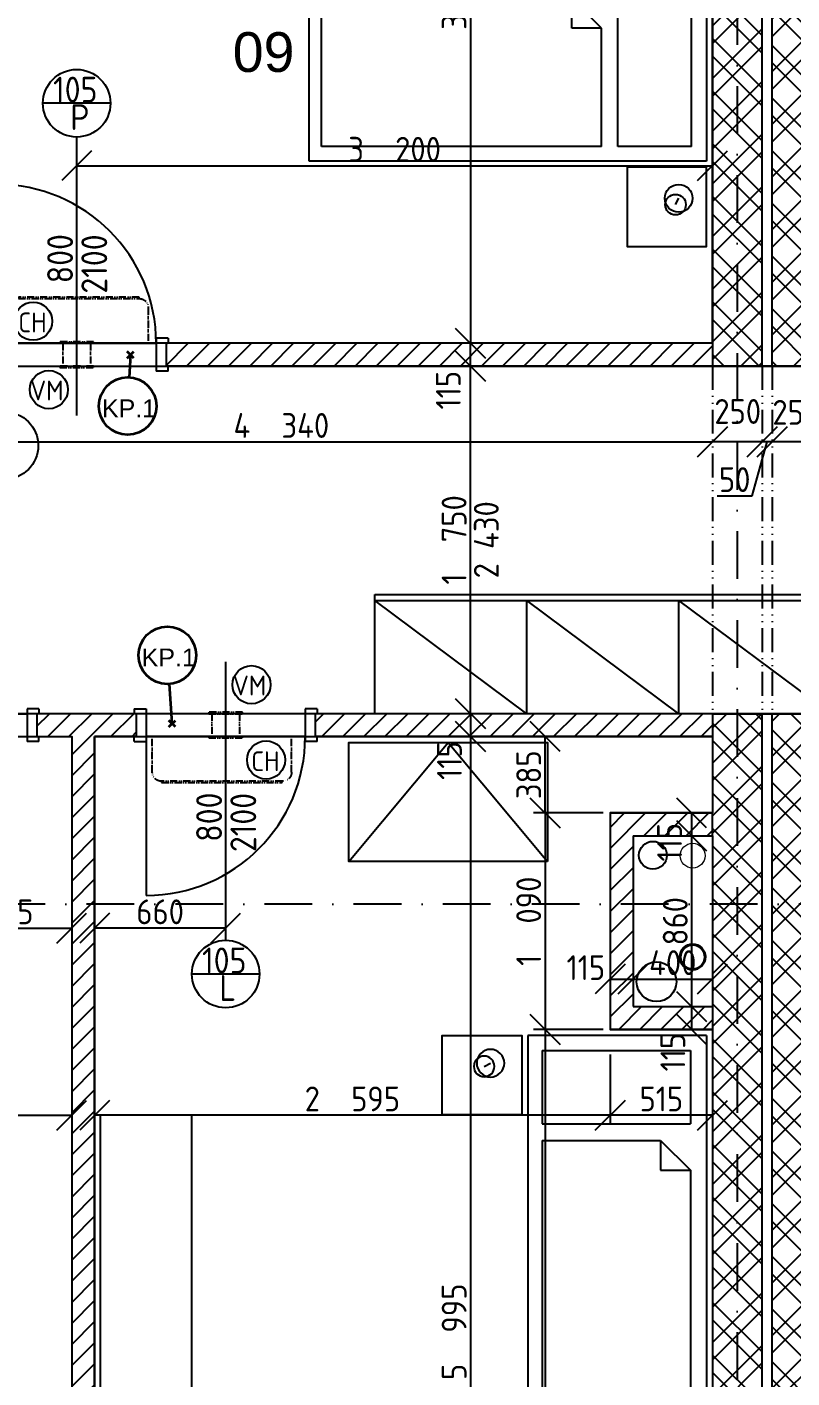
# Model space of a CAD drawing. Extents: x 4511820 to 5180432, y -1526536 to -944957.
# Drawn here: x 5003701 to 5007551, y -1077963 to -1071161 of the extents above; entities that cross this region are included whole.
import ezdxf

# ---------------------------------------------------------------- set-up
doc = ezdxf.new("R2010")
doc.units = 0
doc.header["$MEASUREMENT"] = 0
doc.linetypes.add('ACAD_ISO12W100', pattern=[22, 12, -3, 0.5, -3, 0.5, -3])
doc.linetypes.add('BODKOCIARKOVANA_3', pattern=[5.6, 3, -1.3, 0, -1.3])
doc.layers.get('0').update_dxf_attribs({"linetype": 'CONTINUOUS'})
doc.layers.get('Defpoints').update_dxf_attribs({"color": 61, "linetype": 'CONTINUOUS'})
for name, color, linetype in [('DVERE', 45, 'CONTINUOUS'), ('KÓTY', 4, 'CONTINUOUS'), ('MÚRY', 1, 'CONTINUOUS'), ('OKNÁ', 143, 'CONTINUOUS'), ('osi', 253, 'CONTINUOUS'), ('Plochy', 41, 'CONTINUOUS'), ('POPIS', 7, 'CONTINUOUS'), ('TENKÁ', 7, 'CONTINUOUS'), ('ZARIADENIE', 47, 'CONTINUOUS'), ('ZZ-chladenie', 133, 'CONTINUOUS'), ('zz-vetr', 52, 'CONTINUOUS'), ('ŠRAFY', 82, 'CONTINUOUS')]:
    doc.layers.add(name, color=color, linetype=linetype)
for name, color, linetype, lineweight in [('preklady', 74, 'CONTINUOUS', 35), ('zz-kanal-daždová', 136, 'CONTINUOUS', 40), ('zz-kanal-splaskova', 37, 'CONTINUOUS', 18)]:
    doc.layers.add(name, color=color, linetype=linetype, lineweight=lineweight)
doc.styles.add('ARIAL', font='arial.ttf')
doc.styles.add('STYLE1', font='isocp.shx')
doc.dimstyles.new('STANDARD-50', dxfattribs={"dimtxt": 125, "dimasz": 150, "dimexe": 10, "dimexo": 200, "dimgap": 20, "dimtad": 1, "dimdsep": 46, "dimlunit": 6, "dimtxsty": 'STYLE1', "dimblk1": 'OBLIQUE', "dimblk2": 'OBLIQUE', "dimsah": 1, "dimcen": 2.5, "dimse1": 1, "dimse2": 1, "dimadec": 0, "dimazin": 0, "dimtfac": 1, "dimtmove": 1, "dimatfit": 3, "dimldrblk": 'OBLIQUE', "dimfxl": 1, "dimtolj": 1, "dimtzin": 0, "dimarcsym": 0})
pattern_1 = [(45, (462343.18, 70767), (-132.5825215, 132.5825215), []), (45, (462431.57, 70767), (-132.5825215, 132.5825215), [])]
pattern_2 = [(135, (515810.9, 44482.1), (-132.5825215, -132.5825215), []), (135, (515810.9, 44570.48), (-132.5825215, -132.5825215), [])]
pattern_3 = [(45, (515270.5, 400718.02), (-53.0330086, 53.0330086), [])]

# ---------------------------------------------------------------- blocks, each defined once
blk = doc.blocks.new('DVOJPOSTEL')
at = {"layer": 'ZARIADENIE', "ltscale": 0.25}
for p, q in [((4444359, -1314665.2), (4444359, -1312665.2)), ((4444359, -1312665.2), (4446159, -1312665.2)), ((4445259, -1312665.2), (4445259, -1314665.2)), ((4446159, -1312665.2), (4446159, -1314665.2)), ((4444139.6, -1312821.2), (4444171.8, -1312805.1)), ((4446378.4, -1312821.2), (4446346.2, -1312805.1)), ((4446159, -1314665.2), (4444359, -1314665.2))]:
    blk.add_line(p, q, dxfattribs=at)
at = {"layer": 'ZARIADENIE', "color": 76, "ltscale": 0.25}
for p, q in [((4444432.3, -1312741.6), (4445177.9, -1312741.6)), ((4444432.3, -1312741.6), (4444432.3, -1313110.9)), ((4445177.9, -1312741.6), (4445177.9, -1313110.9)), ((4446085.7, -1312741.6), (4445340.1, -1312741.6)), ((4445340.1, -1312741.6), (4445340.1, -1313110.9)), ((4446085.7, -1312741.6), (4446085.7, -1313110.9)), ((4444432.3, -1313110.9), (4445177.9, -1313110.9)), ((4446085.7, -1313110.9), (4445340.1, -1313110.9)), ((4444432.3, -1313193.6), (4444432.3, -1314603.6)), ((4444432.3, -1313193.6), (4445027.9, -1313193.6)), ((4445027.9, -1313193.6), (4445177.9, -1313343.6)), ((4445027.9, -1313193.6), (4445027.9, -1313343.6)), ((4445490.1, -1313193.6), (4445340.1, -1313343.6)), ((4446085.7, -1313193.6), (4445490.1, -1313193.6)), ((4445490.1, -1313193.6), (4445490.1, -1313343.6)), ((4446085.7, -1313193.6), (4446085.7, -1314603.6)), ((4445027.9, -1313343.6), (4445177.9, -1313343.6)), ((4445177.9, -1313343.6), (4445177.9, -1314603.6)), ((4445340.1, -1313343.6), (4445340.1, -1314603.6)), ((4445490.1, -1313343.6), (4445340.1, -1313343.6)), ((4444432.3, -1314603.6), (4445177.9, -1314603.6)), ((4446085.7, -1314603.6), (4445340.1, -1314603.6))]:
    blk.add_line(p, q, dxfattribs=at)
at = {"layer": 'ZARIADENIE'}
for points in [[(4444329, -1313065.2), (4443929, -1313065.2), (4443929, -1312665.2), (4444329, -1312665.2)], [(4446189, -1313065.2), (4446589, -1313065.2), (4446589, -1312665.2), (4446189, -1312665.2)]]:
    blk.add_lwpolyline(points, close=True, dxfattribs=at)
at = {"layer": 'ZARIADENIE', "ltscale": 0.25}
for centre, radius in [((4444171.8, -1312805.1), 69.7), ((4446346.2, -1312805.1), 69.7), ((4444139.6, -1312821.2), 51.9), ((4446378.4, -1312821.2), 51.9)]:
    blk.add_circle(centre, radius, dxfattribs=at)
blk = doc.blocks.new('JEDNOPOSTEL')
at = {"layer": 'ZARIADENIE', "ltscale": 0.25}
for p, q in [((4449069, -1322230.2), (4447069, -1322230.2)), ((4447069, -1323130.2), (4447069, -1322230.2)), ((4449069, -1322230.2), (4449069, -1323130.2)), ((4449069, -1323130.2), (4447069, -1323130.2)), ((4448913, -1323349.6), (4448929.1, -1323317.4))]:
    blk.add_line(p, q, dxfattribs=at)
at = {"layer": 'ZARIADENIE', "color": 76, "ltscale": 0.25}
for p, q in [((4448390.6, -1322311.3), (4447130.6, -1322311.3)), ((4447130.6, -1323056.9), (4447130.6, -1322311.3)), ((4448540.6, -1322461.3), (4448390.6, -1322311.3)), ((4448390.6, -1322461.3), (4448390.6, -1322311.3)), ((4448992.6, -1322311.3), (4448623.3, -1322311.3)), ((4448623.3, -1323056.9), (4448623.3, -1322311.3)), ((4448992.6, -1323056.9), (4448992.6, -1322311.3)), ((4448540.6, -1322461.3), (4448390.6, -1322461.3)), ((4448540.6, -1323056.9), (4448540.6, -1322461.3)), ((4448540.6, -1323056.9), (4447130.6, -1323056.9)), ((4448992.6, -1323056.9), (4448623.3, -1323056.9))]:
    blk.add_line(p, q, dxfattribs=at)
at = {"layer": 'ZARIADENIE'}
blk.add_lwpolyline([(4448669, -1323160.2), (4448669, -1323560.2), (4449069, -1323560.2), (4449069, -1323160.2)], close=True, dxfattribs=at)
at = {"layer": 'ZARIADENIE', "ltscale": 0.25}
for centre, radius in [((4448929.1, -1323317.4), 69.7), ((4448913, -1323349.6), 51.9)]:
    blk.add_circle(centre, radius, dxfattribs=at)
blk = doc.blocks.new('SKRINA')
at = {"layer": 'ZARIADENIE'}
for p, q in [((4449069, -1324645.2), (4448469, -1324145.2)), ((4448469, -1325145.2), (4449069, -1324645.2))]:
    blk.add_line(p, q, dxfattribs=at)
blk.add_lwpolyline([(4448469, -1324145.2), (4448469, -1325145.2), (4449069, -1325145.2), (4449069, -1324145.2)], close=True, dxfattribs=at)
blk = doc.blocks.new('_OBLIQUE')
at = {"color": 0, "linetype": 'ByBlock'}
blk.add_line((-0.5, -0.5), (0.5, 0.5), dxfattribs=at)
blk = doc.blocks.new('*D20695')
at = {"layer": 'Defpoints', "color": 0}
for p in [(5003951, -1071714.5), (5007151, -1071714.5), (5007151, -1071859)]:
    blk.add_point(p, dxfattribs=at)
at = {"layer": 'KÓTY', "color": 0, "lineweight": -2}
blk.add_line((5003951, -1071859), (5007151, -1071859), dxfattribs=at)
at = {"layer": 'KÓTY', "color": 0, "linetype": 'ByBlock', "lineweight": -2, "xscale": 150, "yscale": 150, "zscale": 150, "rotation": 180}
blk.add_blockref('_OBLIQUE', (5003951, -1071859), dxfattribs=at)
at = {"layer": 'KÓTY', "color": 0, "linetype": 'ByBlock', "lineweight": -2, "xscale": 150, "yscale": 150, "zscale": 150}
blk.add_blockref('_OBLIQUE', (5007151, -1071859), dxfattribs=at)
at = {"layer": 'KÓTY', "color": 0, "insert": (5005551, -1071776.5), "char_height": 125, "attachment_point": 5, "style": 'STYLE1'}
blk.add_mtext('\\A1;3ﾠ200', dxfattribs=at)
blk = doc.blocks.new('*D20702')
at = {"layer": 'Defpoints', "color": 0}
for p in [(5006869, -1075233.2), (5006869, -1076093.2), (5007046, -1076093.2)]:
    blk.add_point(p, dxfattribs=at)
at = {"layer": 'KÓTY', "color": 0, "lineweight": -2}
blk.add_line((5007046, -1075233.2), (5007046, -1076093.2), dxfattribs=at)
at = {"layer": 'KÓTY', "color": 0, "linetype": 'ByBlock', "lineweight": -2, "xscale": 150, "yscale": 150, "zscale": 150}
for p, rotation in [((5007046, -1075233.2), 90), ((5007046, -1076093.2), 270)]:
    blk.add_blockref('_OBLIQUE', p, dxfattribs=dict(at, rotation=rotation))
at = {"layer": 'KÓTY', "color": 0, "insert": (5006963.5, -1075663.2), "char_height": 125, "attachment_point": 5, "rotation": 90, "style": 'STYLE1'}
blk.add_mtext('\\A1;860', dxfattribs=at)
blk = doc.blocks.new('*D20703')
at = {"layer": 'Defpoints', "color": 0}
for p in [(5006869, -1075118.2), (5006869, -1075233.2), (5007046, -1075233.2)]:
    blk.add_point(p, dxfattribs=at)
at = {"layer": 'KÓTY', "color": 0, "lineweight": -2}
blk.add_line((5007046, -1075118.2), (5007046, -1075233.2), dxfattribs=at)
at = {"layer": 'KÓTY', "color": 0, "linetype": 'ByBlock', "lineweight": -2, "xscale": 150, "yscale": 150, "zscale": 150}
for p, rotation in [((5007046, -1075118.2), 90), ((5007046, -1075233.2), 270)]:
    blk.add_blockref('_OBLIQUE', p, dxfattribs=dict(at, rotation=rotation))
at = {"layer": 'KÓTY', "color": 0, "insert": (5006935, -1075265.5), "char_height": 125, "attachment_point": 5, "rotation": 90, "style": 'STYLE1'}
blk.add_mtext('\\A1;115', dxfattribs=at)
blk = doc.blocks.new('*D20704')
at = {"layer": 'Defpoints', "color": 0}
for p in [(5007046, -1076093.2), (5007046, -1076208.2), (5007046, -1076208.2)]:
    blk.add_point(p, dxfattribs=at)
at = {"layer": 'KÓTY', "color": 0, "lineweight": -2}
blk.add_line((5007046, -1076093.2), (5007046, -1076208.2), dxfattribs=at)
at = {"layer": 'KÓTY', "color": 0, "linetype": 'ByBlock', "lineweight": -2, "xscale": 150, "yscale": 150, "zscale": 150}
for p, rotation in [((5007046, -1076093.2), 90), ((5007046, -1076208.2), 270)]:
    blk.add_blockref('_OBLIQUE', p, dxfattribs=dict(at, rotation=rotation))
at = {"layer": 'KÓTY', "color": 0, "insert": (5006951.5, -1076322.5), "char_height": 125, "attachment_point": 5, "rotation": 90, "style": 'STYLE1'}
blk.add_mtext('\\A1;115', dxfattribs=at)
blk = doc.blocks.new('*D20705')
at = {"layer": 'Defpoints', "color": 0}
for p in [(5007151, -1075954.5), (5006751, -1076093.2), (5007151, -1076093.2)]:
    blk.add_point(p, dxfattribs=at)
at = {"layer": 'KÓTY', "color": 0, "lineweight": -2}
blk.add_line((5006751, -1075954.5), (5007151, -1075954.5), dxfattribs=at)
at = {"layer": 'KÓTY', "color": 0, "linetype": 'ByBlock', "lineweight": -2, "xscale": 150, "yscale": 150, "zscale": 150, "rotation": 180}
blk.add_blockref('_OBLIQUE', (5006751, -1075954.5), dxfattribs=at)
at = {"layer": 'KÓTY', "color": 0, "linetype": 'ByBlock', "lineweight": -2, "xscale": 150, "yscale": 150, "zscale": 150}
blk.add_blockref('_OBLIQUE', (5007151, -1075954.5), dxfattribs=at)
at = {"layer": 'KÓTY', "color": 0, "insert": (5006951, -1075872), "char_height": 125, "attachment_point": 5, "style": 'STYLE1'}
blk.add_mtext('\\A1;400', dxfattribs=at)
blk = doc.blocks.new('*D20706')
at = {"layer": 'Defpoints', "color": 0}
for p in [(5006751, -1075954.5), (5006636, -1076093.2), (5006751, -1076093.2)]:
    blk.add_point(p, dxfattribs=at)
at = {"layer": 'KÓTY', "color": 0, "lineweight": -2}
blk.add_line((5006636, -1075954.5), (5006751, -1075954.5), dxfattribs=at)
at = {"layer": 'KÓTY', "color": 0, "linetype": 'ByBlock', "lineweight": -2, "xscale": 150, "yscale": 150, "zscale": 150, "rotation": 180}
blk.add_blockref('_OBLIQUE', (5006636, -1075954.5), dxfattribs=at)
at = {"layer": 'KÓTY', "color": 0, "linetype": 'ByBlock', "lineweight": -2, "xscale": 150, "yscale": 150, "zscale": 150}
blk.add_blockref('_OBLIQUE', (5006751, -1075954.5), dxfattribs=at)
at = {"layer": 'KÓTY', "color": 0, "insert": (5006513.5, -1075897), "char_height": 125, "attachment_point": 5, "style": 'STYLE1'}
blk.add_mtext('\\A1;115', dxfattribs=at)
blk = doc.blocks.new('*D20707')
at = {"layer": 'Defpoints', "color": 0}
for p in [(5004041, -1075426), (5004701, -1075426), (5004041, -1075698.5)]:
    blk.add_point(p, dxfattribs=at)
at = {"layer": 'KÓTY', "color": 0, "lineweight": -2}
blk.add_line((5004701, -1075698.5), (5004041, -1075698.5), dxfattribs=at)
at = {"layer": 'KÓTY', "color": 0, "linetype": 'ByBlock', "lineweight": -2, "xscale": 150, "yscale": 150, "zscale": 150, "rotation": 180}
blk.add_blockref('_OBLIQUE', (5004041, -1075698.5), dxfattribs=at)
at = {"layer": 'KÓTY', "color": 0, "linetype": 'ByBlock', "lineweight": -2, "xscale": 150, "yscale": 150, "zscale": 150}
blk.add_blockref('_OBLIQUE', (5004701, -1075698.5), dxfattribs=at)
at = {"layer": 'KÓTY', "color": 0, "insert": (5004371, -1075616), "char_height": 125, "attachment_point": 5, "style": 'STYLE1'}
blk.add_mtext('\\A1;660', dxfattribs=at)
blk = doc.blocks.new('*D20708')
at = {"layer": 'Defpoints', "color": 0}
for p in [(5003301, -1074733.2), (5003926, -1074733.2), (5003926, -1075698.5)]:
    blk.add_point(p, dxfattribs=at)
at = {"layer": 'KÓTY', "color": 0, "lineweight": -2}
blk.add_line((5003301, -1075698.5), (5003926, -1075698.5), dxfattribs=at)
at = {"layer": 'KÓTY', "color": 0, "linetype": 'ByBlock', "lineweight": -2, "xscale": 150, "yscale": 150, "zscale": 150, "rotation": 180}
blk.add_blockref('_OBLIQUE', (5003301, -1075698.5), dxfattribs=at)
at = {"layer": 'KÓTY', "color": 0, "linetype": 'ByBlock', "lineweight": -2, "xscale": 150, "yscale": 150, "zscale": 150}
blk.add_blockref('_OBLIQUE', (5003926, -1075698.5), dxfattribs=at)
at = {"layer": 'KÓTY', "color": 0, "insert": (5003613.5, -1075616), "char_height": 125, "attachment_point": 5, "style": 'STYLE1'}
blk.add_mtext('\\A1;625', dxfattribs=at)
blk = doc.blocks.new('*D20709')
at = {"layer": 'Defpoints', "color": 0}
for p in [(5006636, -1075118.2), (5006308.5, -1076208.2), (5006636, -1076208.2)]:
    blk.add_point(p, dxfattribs=at)
at = {"layer": 'KÓTY', "color": 0, "lineweight": -2}
blk.add_line((5006308.5, -1075118.2), (5006308.5, -1076208.2), dxfattribs=at)
at = {"layer": 'KÓTY', "color": 0, "linetype": 'ByBlock', "lineweight": -2, "xscale": 150, "yscale": 150, "zscale": 150}
for p, rotation in [((5006308.5, -1075118.2), 90), ((5006308.5, -1076208.2), 270)]:
    blk.add_blockref('_OBLIQUE', p, dxfattribs=dict(at, rotation=rotation))
at = {"layer": 'KÓTY', "color": 0, "insert": (5006226, -1075663.2), "char_height": 125, "attachment_point": 5, "rotation": 90, "style": 'STYLE1'}
blk.add_mtext('\\A1;1ﾠ090', dxfattribs=at)
blk = doc.blocks.new('*D20710')
at = {"layer": 'Defpoints', "color": 0}
for p in [(5006308.5, -1074733.2), (5006636, -1074733.2), (5006636, -1075118.2)]:
    blk.add_point(p, dxfattribs=at)
at = {"layer": 'KÓTY', "color": 0, "lineweight": -2}
blk.add_line((5006308.5, -1075118.2), (5006308.5, -1074733.2), dxfattribs=at)
at = {"layer": 'KÓTY', "color": 0, "linetype": 'ByBlock', "lineweight": -2, "xscale": 150, "yscale": 150, "zscale": 150}
for p, rotation in [((5006308.5, -1074733.2), 90), ((5006308.5, -1075118.2), 270)]:
    blk.add_blockref('_OBLIQUE', p, dxfattribs=dict(at, rotation=rotation))
at = {"layer": 'KÓTY', "color": 0, "insert": (5006226, -1074925.7), "char_height": 125, "attachment_point": 5, "rotation": 90, "style": 'STYLE1'}
blk.add_mtext('\\A1;385', dxfattribs=at)
blk = doc.blocks.new('*D20711')
at = {"layer": 'Defpoints', "color": 0}
for p in [(5006636, -1076208.2), (5006308.5, -1080728.2), (5006636, -1080728.2)]:
    blk.add_point(p, dxfattribs=at)
at = {"layer": 'KÓTY', "color": 0, "lineweight": -2}
blk.add_line((5006308.5, -1076208.2), (5006308.5, -1080728.2), dxfattribs=at)
at = {"layer": 'KÓTY', "color": 0, "linetype": 'ByBlock', "lineweight": -2, "xscale": 150, "yscale": 150, "zscale": 150}
for p, rotation in [((5006308.5, -1076208.2), 90), ((5006308.5, -1080728.2), 270)]:
    blk.add_blockref('_OBLIQUE', p, dxfattribs=dict(at, rotation=rotation))
at = {"layer": 'KÓTY', "color": 0, "insert": (5006226, -1078468.2), "char_height": 125, "attachment_point": 5, "rotation": 90, "style": 'STYLE1'}
blk.add_mtext('\\A1;4ﾠ520', dxfattribs=at)
blk = doc.blocks.new('*D20712')
at = {"layer": 'Defpoints', "color": 0}
for p in [(5002811, -1072868.2), (5007151, -1072868.2), (5007151, -1073249.5)]:
    blk.add_point(p, dxfattribs=at)
at = {"layer": 'KÓTY', "color": 0, "lineweight": -2}
blk.add_line((5002811, -1073249.5), (5007151, -1073249.5), dxfattribs=at)
at = {"layer": 'KÓTY', "color": 0, "linetype": 'ByBlock', "lineweight": -2, "xscale": 150, "yscale": 150, "zscale": 150, "rotation": 180}
blk.add_blockref('_OBLIQUE', (5002811, -1073249.5), dxfattribs=at)
at = {"layer": 'KÓTY', "color": 0, "linetype": 'ByBlock', "lineweight": -2, "xscale": 150, "yscale": 150, "zscale": 150}
blk.add_blockref('_OBLIQUE', (5007151, -1073249.5), dxfattribs=at)
at = {"layer": 'KÓTY', "color": 0, "insert": (5004981, -1073167), "char_height": 125, "attachment_point": 5, "style": 'STYLE1'}
blk.add_mtext('\\A1;4ﾠ340', dxfattribs=at)
blk = doc.blocks.new('*D20713')
at = {"layer": 'Defpoints', "color": 0}
for p in [(5007451, -1073249.5), (5007451, -1073249.5), (5007701, -1073249.5)]:
    blk.add_point(p, dxfattribs=at)
at = {"layer": 'KÓTY', "color": 0, "lineweight": -2}
blk.add_line((5007701, -1073249.5), (5007451, -1073249.5), dxfattribs=at)
at = {"layer": 'KÓTY', "color": 0, "linetype": 'ByBlock', "lineweight": -2, "xscale": 150, "yscale": 150, "zscale": 150, "rotation": 180}
blk.add_blockref('_OBLIQUE', (5007451, -1073249.5), dxfattribs=at)
at = {"layer": 'KÓTY', "color": 0, "linetype": 'ByBlock', "lineweight": -2, "xscale": 150, "yscale": 150, "zscale": 150}
blk.add_blockref('_OBLIQUE', (5007701, -1073249.5), dxfattribs=at)
at = {"layer": 'KÓTY', "color": 0, "insert": (5007570, -1073101), "char_height": 125, "attachment_point": 5, "style": 'STYLE1'}
blk.add_mtext('\\A1;250', dxfattribs=at)
blk = doc.blocks.new('*D20714')
at = {"layer": 'Defpoints', "color": 0}
for p in [(5007401, -1073249.5), (5007401, -1073249.5), (5007451, -1073249.5)]:
    blk.add_point(p, dxfattribs=at)
at = {"layer": 'KÓTY', "color": 0, "lineweight": -2}
for p, q in [((5007351.5, -1073522), (5007426, -1073249.5)), ((5007451, -1073249.5), (5007401, -1073249.5)), ((5007173.9, -1073522), (5007351.5, -1073522))]:
    blk.add_line(p, q, dxfattribs=at)
at = {"layer": 'KÓTY', "color": 0, "linetype": 'ByBlock', "lineweight": -2, "xscale": 150, "yscale": 150, "zscale": 150, "rotation": 180}
blk.add_blockref('_OBLIQUE', (5007401, -1073249.5), dxfattribs=at)
at = {"layer": 'KÓTY', "color": 0, "linetype": 'ByBlock', "lineweight": -2, "xscale": 150, "yscale": 150, "zscale": 150}
blk.add_blockref('_OBLIQUE', (5007451, -1073249.5), dxfattribs=at)
at = {"layer": 'KÓTY', "color": 0, "insert": (5007262.7, -1073439.5), "char_height": 125, "attachment_point": 5, "style": 'STYLE1'}
blk.add_mtext('\\A1;50', dxfattribs=at)
blk = doc.blocks.new('*D20715')
at = {"layer": 'Defpoints', "color": 0}
for p in [(5007151, -1073249.5), (5007151, -1073249.5), (5007401, -1073249.5)]:
    blk.add_point(p, dxfattribs=at)
at = {"layer": 'KÓTY', "color": 0, "lineweight": -2}
blk.add_line((5007401, -1073249.5), (5007151, -1073249.5), dxfattribs=at)
at = {"layer": 'KÓTY', "color": 0, "linetype": 'ByBlock', "lineweight": -2, "xscale": 150, "yscale": 150, "zscale": 150, "rotation": 180}
blk.add_blockref('_OBLIQUE', (5007151, -1073249.5), dxfattribs=at)
at = {"layer": 'KÓTY', "color": 0, "linetype": 'ByBlock', "lineweight": -2, "xscale": 150, "yscale": 150, "zscale": 150}
blk.add_blockref('_OBLIQUE', (5007401, -1073249.5), dxfattribs=at)
at = {"layer": 'KÓTY', "color": 0, "insert": (5007278, -1073096.5), "char_height": 125, "attachment_point": 5, "style": 'STYLE1'}
blk.add_mtext('\\A1;250', dxfattribs=at)
blk = doc.blocks.new('*D20726')
at = {"layer": 'Defpoints', "color": 0}
for p in [(5007151, -1074733.2), (5005933, -1080728.2), (5007151, -1080728.2)]:
    blk.add_point(p, dxfattribs=at)
at = {"layer": 'KÓTY', "color": 0, "lineweight": -2}
blk.add_line((5005933, -1074733.2), (5005933, -1080728.2), dxfattribs=at)
at = {"layer": 'KÓTY', "color": 0, "linetype": 'ByBlock', "lineweight": -2, "xscale": 150, "yscale": 150, "zscale": 150}
for p, rotation in [((5005933, -1074733.2), 90), ((5005933, -1080728.2), 270)]:
    blk.add_blockref('_OBLIQUE', p, dxfattribs=dict(at, rotation=rotation))
at = {"layer": 'KÓTY', "color": 0, "insert": (5005850.5, -1077730.7), "char_height": 125, "attachment_point": 5, "rotation": 90, "style": 'STYLE1'}
blk.add_mtext('\\A1;5ﾠ995', dxfattribs=at)
blk = doc.blocks.new('*D20727')
at = {"layer": 'Defpoints', "color": 0}
for p in [(5005933, -1072868.2), (5007151, -1072868.2), (5007151, -1074618.2)]:
    blk.add_point(p, dxfattribs=at)
at = {"layer": 'KÓTY', "color": 0, "lineweight": -2}
blk.add_line((5005933, -1074618.2), (5005933, -1072868.2), dxfattribs=at)
at = {"layer": 'KÓTY', "color": 0, "linetype": 'ByBlock', "lineweight": -2, "xscale": 150, "yscale": 150, "zscale": 150}
for p, rotation in [((5005933, -1072868.2), 90), ((5005933, -1074618.2), 270)]:
    blk.add_blockref('_OBLIQUE', p, dxfattribs=dict(at, rotation=rotation))
at = {"layer": 'KÓTY', "color": 0, "insert": (5005850.5, -1073743.2), "char_height": 125, "attachment_point": 5, "rotation": 90, "style": 'STYLE1'}
blk.add_mtext('\\A1;1ﾠ750', dxfattribs=at)
blk = doc.blocks.new('*D20728')
at = {"layer": 'Defpoints', "color": 0}
for p in [(5005933, -1072753.2), (5007151, -1072753.2), (5007151, -1072868.2)]:
    blk.add_point(p, dxfattribs=at)
at = {"layer": 'KÓTY', "color": 0, "lineweight": -2}
blk.add_line((5005933, -1072868.2), (5005933, -1072753.2), dxfattribs=at)
at = {"layer": 'KÓTY', "color": 0, "linetype": 'ByBlock', "lineweight": -2, "xscale": 150, "yscale": 150, "zscale": 150}
for p, rotation in [((5005933, -1072753.2), 90), ((5005933, -1072868.2), 270)]:
    blk.add_blockref('_OBLIQUE', p, dxfattribs=dict(at, rotation=rotation))
at = {"layer": 'KÓTY', "color": 0, "insert": (5005821.5, -1072989.5), "char_height": 125, "attachment_point": 5, "rotation": 90, "style": 'STYLE1'}
blk.add_mtext('\\A1;115', dxfattribs=at)
blk = doc.blocks.new('*D20729')
at = {"layer": 'Defpoints', "color": 0}
for p in [(5007151, -1074618.2), (5005933, -1074733.2), (5007151, -1074733.2)]:
    blk.add_point(p, dxfattribs=at)
at = {"layer": 'KÓTY', "color": 0, "lineweight": -2}
blk.add_line((5005933, -1074618.2), (5005933, -1074733.2), dxfattribs=at)
at = {"layer": 'KÓTY', "color": 0, "linetype": 'ByBlock', "lineweight": -2, "xscale": 150, "yscale": 150, "zscale": 150}
for p, rotation in [((5005933, -1074618.2), 90), ((5005933, -1074733.2), 270)]:
    blk.add_blockref('_OBLIQUE', p, dxfattribs=dict(at, rotation=rotation))
at = {"layer": 'KÓTY', "color": 0, "insert": (5005827, -1074854.5), "char_height": 125, "attachment_point": 5, "rotation": 90, "style": 'STYLE1'}
blk.add_mtext('\\A1;115', dxfattribs=at)
blk = doc.blocks.new('*D20730')
at = {"layer": 'Defpoints', "color": 0}
for p in [(5007151, -1069118.2), (5005933, -1072753.2), (5007151, -1072753.2)]:
    blk.add_point(p, dxfattribs=at)
at = {"layer": 'KÓTY', "color": 0, "lineweight": -2}
blk.add_line((5005933, -1069118.2), (5005933, -1072753.2), dxfattribs=at)
at = {"layer": 'KÓTY', "color": 0, "linetype": 'ByBlock', "lineweight": -2, "xscale": 150, "yscale": 150, "zscale": 150}
for p, rotation in [((5005933, -1069118.2), 90), ((5005933, -1072753.2), 270)]:
    blk.add_blockref('_OBLIQUE', p, dxfattribs=dict(at, rotation=rotation))
at = {"layer": 'KÓTY', "color": 0, "insert": (5005850.5, -1070935.7), "char_height": 125, "attachment_point": 5, "rotation": 90, "style": 'STYLE1'}
blk.add_mtext('\\A1;3ﾠ635', dxfattribs=at)
blk = doc.blocks.new('*D20732')
at = {"layer": 'Defpoints', "color": 0}
for p in [(5007151, -1070841), (5007151, -1071859), (5002811, -1071873.2)]:
    blk.add_point(p, dxfattribs=at)
at = {"layer": 'KÓTY', "color": 0, "lineweight": -2}
blk.add_line((5002811, -1070841), (5007151, -1070841), dxfattribs=at)
at = {"layer": 'KÓTY', "color": 0, "linetype": 'ByBlock', "lineweight": -2, "xscale": 150, "yscale": 150, "zscale": 150, "rotation": 180}
blk.add_blockref('_OBLIQUE', (5002811, -1070841), dxfattribs=at)
at = {"layer": 'KÓTY', "color": 0, "linetype": 'ByBlock', "lineweight": -2, "xscale": 150, "yscale": 150, "zscale": 150}
blk.add_blockref('_OBLIQUE', (5007151, -1070841), dxfattribs=at)
at = {"layer": 'KÓTY', "color": 0, "insert": (5004981, -1070758.5), "char_height": 125, "attachment_point": 5, "style": 'STYLE1'}
blk.add_mtext('\\A1;4ﾠ340', dxfattribs=at)
blk = doc.blocks.new('*D20751')
at = {"layer": 'Defpoints', "color": 0}
for p in [(5006636, -1076208.2), (5007151, -1076208.2), (5006636, -1076640.5)]:
    blk.add_point(p, dxfattribs=at)
at = {"layer": 'KÓTY', "color": 0, "lineweight": -2}
blk.add_line((5007151, -1076640.5), (5006636, -1076640.5), dxfattribs=at)
at = {"layer": 'KÓTY', "color": 0, "linetype": 'ByBlock', "lineweight": -2, "xscale": 150, "yscale": 150, "zscale": 150, "rotation": 180}
blk.add_blockref('_OBLIQUE', (5006636, -1076640.5), dxfattribs=at)
at = {"layer": 'KÓTY', "color": 0, "linetype": 'ByBlock', "lineweight": -2, "xscale": 150, "yscale": 150, "zscale": 150}
blk.add_blockref('_OBLIQUE', (5007151, -1076640.5), dxfattribs=at)
at = {"layer": 'KÓTY', "color": 0, "insert": (5006893.5, -1076558), "char_height": 125, "attachment_point": 5, "style": 'STYLE1'}
blk.add_mtext('\\A1;515', dxfattribs=at)
blk = doc.blocks.new('*D20752')
at = {"layer": 'Defpoints', "color": 0}
for p in [(5004041, -1076208.2), (5006636, -1076208.2), (5004041, -1076640.5)]:
    blk.add_point(p, dxfattribs=at)
at = {"layer": 'KÓTY', "color": 0, "lineweight": -2}
blk.add_line((5006636, -1076640.5), (5004041, -1076640.5), dxfattribs=at)
at = {"layer": 'KÓTY', "color": 0, "linetype": 'ByBlock', "lineweight": -2, "xscale": 150, "yscale": 150, "zscale": 150, "rotation": 180}
blk.add_blockref('_OBLIQUE', (5004041, -1076640.5), dxfattribs=at)
at = {"layer": 'KÓTY', "color": 0, "linetype": 'ByBlock', "lineweight": -2, "xscale": 150, "yscale": 150, "zscale": 150}
blk.add_blockref('_OBLIQUE', (5006636, -1076640.5), dxfattribs=at)
at = {"layer": 'KÓTY', "color": 0, "insert": (5005338.5, -1076558), "char_height": 125, "attachment_point": 5, "style": 'STYLE1'}
blk.add_mtext('\\A1;2ﾠ595', dxfattribs=at)
blk = doc.blocks.new('*D20754')
at = {"layer": 'Defpoints', "color": 0}
for p in [(5002811, -1075918.2), (5003926, -1075918.2), (5003926, -1076640.5)]:
    blk.add_point(p, dxfattribs=at)
at = {"layer": 'KÓTY', "color": 0, "lineweight": -2}
blk.add_line((5002811, -1076640.5), (5003926, -1076640.5), dxfattribs=at)
at = {"layer": 'KÓTY', "color": 0, "linetype": 'ByBlock', "lineweight": -2, "xscale": 150, "yscale": 150, "zscale": 150, "rotation": 180}
blk.add_blockref('_OBLIQUE', (5002811, -1076640.5), dxfattribs=at)
at = {"layer": 'KÓTY', "color": 0, "linetype": 'ByBlock', "lineweight": -2, "xscale": 150, "yscale": 150, "zscale": 150}
blk.add_blockref('_OBLIQUE', (5003926, -1076640.5), dxfattribs=at)
at = {"layer": 'KÓTY', "color": 0, "insert": (5003368.5, -1076558), "char_height": 125, "attachment_point": 5, "style": 'STYLE1'}
blk.add_mtext('\\A1;1ﾠ115', dxfattribs=at)
blk = doc.blocks.new('chlad2')
at = {"layer": 'ZZ-chladenie', "linetype": 'ACAD_ISO12W100', "ltscale": 3}
for p, q in [((5102412.5, -1105747.3), (5102592.5, -1105747.3)), ((5102412.5, -1106448.4), (5102592.5, -1106448.4))]:
    blk.add_line(p, q, dxfattribs=at)
blk.add_lwpolyline([(5102367.5, -1106402), (5102360.8, -1106402), (5102360.8, -1105794.8), (5102367.5, -1105794.8)], close=True, dxfattribs=at)
for centre, start, end in [((5102412.5, -1105792.3), 90, 180), ((5102412.5, -1106403.4), 180, 270)]:
    blk.add_arc(centre, 45, start, end, dxfattribs=at)

msp = doc.modelspace()

# ---------------------------------------------------------------- hatches: boundary and pattern name
at = {"layer": 'ŠRAFY'}
h = msp.add_hatch(dxfattribs=at)
h.set_pattern_fill('ANSI32', color=256, scale=500)
h.set_pattern_definition(pattern_1)
h.paths.add_polyline_path([(5007451, -1072868.172), (5007701, -1072868.172), (5007701, -1072753.172), (5007701, -1069118.172), (5007451, -1069118.172), (5007451, -1072868.172)])
h.paths.add_polyline_path([(5007439.701, -1070188.5), (5007727.299, -1070188.5), (5007727.299, -1070438.5), (5007439.701, -1070438.5)], flags=9)
h.paths.add_polyline_path([(5007444.25, -1069980.5), (5007644.348, -1069980.5), (5007644.348, -1070230.5), (5007444.25, -1070230.5)], flags=9)
h.paths.add_polyline_path([(5007138.201, -1070196), (5007425.799, -1070196), (5007425.799, -1070446), (5007138.201, -1070446)], flags=9)
h = msp.add_hatch(dxfattribs=at)
h.set_pattern_fill('ANSI32', color=256, scale=500, angle=90)
h.set_pattern_definition(pattern_2)
h.paths.add_polyline_path([(5007401, -1072868.172), (5007401, -1069118.172), (5007151, -1069118.172), (5007151, -1072753.172), (5007151, -1072868.172)])
h.paths.add_polyline_path([(5007138.201, -1070196), (5007425.799, -1070196), (5007425.799, -1070446), (5007138.201, -1070446)], flags=9)
h = msp.add_hatch(dxfattribs=at)
h.set_pattern_fill('ANSI32', color=256, scale=500)
h.set_pattern_definition(pattern_1)
h.paths.add_polyline_path([(5007401, -1072868.172), (5007401, -1069118.172), (5007151, -1069118.172), (5007151, -1072753.172), (5007151, -1072868.172)])
h = msp.add_hatch(dxfattribs=at)
h.set_pattern_fill('ANSI32', color=256, scale=500, angle=90)
h.set_pattern_definition(pattern_2)
h.paths.add_polyline_path([(5007451, -1072868.172), (5007701, -1072868.172), (5007701, -1072753.172), (5007701, -1069118.172), (5007451, -1069118.172), (5007451, -1072868.172)])
h.paths.add_polyline_path([(5007439.701, -1070188.5), (5007727.299, -1070188.5), (5007727.299, -1070438.5), (5007439.701, -1070438.5)], flags=9)
h.paths.add_polyline_path([(5007444.25, -1069980.5), (5007644.348, -1069980.5), (5007644.348, -1070230.5), (5007444.25, -1070230.5)], flags=9)
at = {"layer": 'ŠRAFY', "ltscale": 0.25}
h = msp.add_hatch(dxfattribs=at)
h.set_pattern_fill('ANSI31', color=256, scale=600, style=0)
h.set_pattern_definition(pattern_3)
h.paths.add_polyline_path([(5004411, -1072868.172), (5007151, -1072868.172), (5007151, -1072753.172), (5004411, -1072753.172), (5004401, -1072753.172), (5004401, -1072868.172)])
h = msp.add_hatch(dxfattribs=at)
h.set_pattern_fill('ANSI31', color=256, scale=600, style=0)
h.set_pattern_definition(pattern_3)
h.paths.add_polyline_path([(5004251, -1074733.172), (5004251, -1074618.172), (5004241, -1074618.172), (5003761, -1074618.172), (5003751, -1074618.172), (5003751, -1074733.172), (5003761, -1074733.172), (5003926, -1074733.172), (5003926, -1080728.172), (5003926, -1080868.172), (5004041, -1080868.172), (5004041, -1080728.172), (5004041, -1074733.172), (5004241, -1074733.172)])
h = msp.add_hatch(dxfattribs=at)
h.set_pattern_fill('ANSI31', color=256, scale=600, style=0)
h.set_pattern_definition(pattern_3)
h.paths.add_polyline_path([(5005151, -1074618.172), (5005151, -1074733.172), (5005161, -1074733.172), (5007151, -1074733.172), (5007151, -1074618.172), (5005161, -1074618.172)])
at = {"layer": 'ŠRAFY'}
h = msp.add_hatch(dxfattribs=at)
h.set_pattern_fill('ANSI32', color=256, scale=500, angle=90)
h.set_pattern_definition(pattern_2)
h.paths.add_polyline_path([(5007151, -1076208.172), (5007151, -1080868.172), (5007401, -1080868.172), (5007401, -1074618.172), (5007151, -1074618.172), (5007151, -1074733.172), (5007151, -1075118.172), (5007151, -1075233.172), (5007151, -1076093.172), (5007151, -1076118.172)])
h.paths.add_polyline_path([(5007134.201, -1079852.5), (5007421.799, -1079852.5), (5007421.799, -1080102.5), (5007134.201, -1080102.5)], flags=9)
h.paths.add_polyline_path([(5007162.652, -1080195.5), (5007362.75, -1080195.5), (5007362.75, -1080445.5), (5007162.652, -1080445.5)], flags=24)
h = msp.add_hatch(dxfattribs=at)
h.set_pattern_fill('ANSI32', color=256, scale=500)
h.set_pattern_definition(pattern_1)
h.paths.add_polyline_path([(5007151, -1076208.172), (5007151, -1080868.172), (5007401, -1080868.172), (5007401, -1074618.172), (5007151, -1074618.172), (5007151, -1074733.172), (5007151, -1075118.172), (5007151, -1075233.172), (5007151, -1076093.172), (5007151, -1076118.172)])
h.paths.add_polyline_path([(5007134.201, -1079852.5), (5007421.799, -1079852.5), (5007421.799, -1080102.5), (5007134.201, -1080102.5)], flags=9)
h.paths.add_polyline_path([(5007162.652, -1080195.5), (5007362.75, -1080195.5), (5007362.75, -1080445.5), (5007162.652, -1080445.5)], flags=24)
h = msp.add_hatch(dxfattribs=at)
h.set_pattern_fill('ANSI32', color=256, scale=500, angle=90)
h.set_pattern_definition(pattern_2)
h.paths.add_polyline_path([(5007701, -1076118.172), (5007701, -1076093.172), (5007701, -1074733.172), (5007701, -1074618.172), (5007451, -1074618.172), (5007451, -1080868.172), (5007701, -1080868.172), (5007701, -1076208.172)])
h.paths.add_polyline_path([(5007426.201, -1079857), (5007713.799, -1079857), (5007713.799, -1080107), (5007426.201, -1080107)], flags=9)
h.paths.add_polyline_path([(5007642, -1075384.25), (5007642, -1075146.75), (5007892, -1075146.75), (5007892, -1075384.25)], flags=9)
h = msp.add_hatch(dxfattribs=at)
h.set_pattern_fill('ANSI32', color=256, scale=500)
h.set_pattern_definition(pattern_1)
h.paths.add_polyline_path([(5007701, -1076118.172), (5007701, -1076093.172), (5007701, -1074733.172), (5007701, -1074618.172), (5007451, -1074618.172), (5007451, -1080868.172), (5007701, -1080868.172), (5007701, -1076208.172)])
h.paths.add_polyline_path([(5007426.201, -1079857), (5007713.799, -1079857), (5007713.799, -1080107), (5007426.201, -1080107)], flags=9)
at = {"layer": 'ŠRAFY', "ltscale": 0.25}
h = msp.add_hatch(dxfattribs=at)
h.set_pattern_fill('ANSI31', color=256, scale=600, style=0)
h.set_pattern_definition(pattern_3)
h.paths.add_polyline_path([(5007151, -1076118.172), (5007151, -1076093.172), (5006751, -1076093.172), (5006751, -1075233.172), (5007151, -1075233.172), (5007151, -1075118.172), (5006636, -1075118.172), (5006636, -1076208.172), (5007151, -1076208.172)])
h.paths.add_polyline_path([(5006810, -1075384.25), (5006810, -1075146.75), (5007060, -1075146.75), (5007060, -1075384.25)], flags=24)

# ---------------------------------------------------------------- linework, layer by layer
at = {"layer": 'DVERE', "ltscale": 0.25}
for p, q in [((5004121, -1071544.516), (5003781, -1071544.516)), ((5003951, -1073117.172), (5003951, -1071714.516)), ((5004351, -1072728.172), (5004351, -1072893.172)), ((5004411, -1072728.172), (5004351, -1072728.172)), ((5004411, -1072728.172), (5004411, -1072753.172)), ((5003551, -1072753.172), (5004351, -1072753.172)), ((5003551, -1072868.172), (5004351, -1072868.172)), ((5004411, -1072893.172), (5004411, -1072868.172)), ((5004411, -1072893.172), (5004351, -1072893.172)), ((5004701, -1075759.172), (5004701, -1074356.516)), ((5002901, -1074618.172), (5003701, -1074618.172)), ((5003701, -1074593.172), (5003701, -1074758.172)), ((5003761, -1074593.172), (5003701, -1074593.172)), ((5003761, -1074593.172), (5003761, -1074618.172)), ((5004241, -1074593.172), (5004301, -1074593.172)), ((5004241, -1074593.172), (5004241, -1074618.172)), ((5004301, -1074593.172), (5004301, -1074758.172)), ((5005101, -1074618.172), (5004301, -1074618.172)), ((5005161, -1074593.172), (5005101, -1074593.172)), ((5005101, -1074593.172), (5005101, -1074758.172)), ((5005161, -1074593.172), (5005161, -1074618.172)), ((5002901, -1074733.172), (5003701, -1074733.172)), ((5003761, -1074758.172), (5003701, -1074758.172)), ((5003761, -1074758.172), (5003761, -1074733.172)), ((5004241, -1074758.172), (5004241, -1074733.172)), ((5004241, -1074758.172), (5004301, -1074758.172)), ((5005101, -1074733.172), (5004301, -1074733.172)), ((5004301, -1074733.172), (5004301, -1075533.172)), ((5005161, -1074758.172), (5005101, -1074758.172)), ((5005161, -1074758.172), (5005161, -1074733.172)), ((5004871, -1075929.172), (5004531, -1075929.172))]:
    msp.add_line(p, q, dxfattribs=at)
for centre in [(5003951, -1071544.516), (5004701, -1075929.172)]:
    msp.add_circle(centre, 170, dxfattribs=at)
for centre, start, end in [((5003551, -1072753.172), 0, 90), ((5004301, -1074733.172), 270, 0)]:
    msp.add_arc(centre, 800, start, end, dxfattribs=at)
at = {"layer": 'KÓTY', "ltscale": 0.25}
for p, q in [((5006600.403, -1075118.172), (5006250.403, -1075118.172)), ((5006600.403, -1076208.172), (5006250.403, -1076208.172)), ((5006636, -1076334.097), (5006636, -1076684.097))]:
    msp.add_line(p, q, dxfattribs=at)
at = {"layer": 'MÚRY'}
for p, q in [((5007151, -1072753.172), (5007151, -1069118.172)), ((5007151, -1072753.172), (5004401, -1072753.172)), ((5008701, -1072868.172), (5004401, -1072868.172)), ((5004251, -1074618.172), (5003751, -1074618.172)), ((5007151, -1074618.172), (5005151, -1074618.172)), ((5007151, -1074618.172), (5007701, -1074618.172)), ((5003751, -1074733.172), (5003926, -1074733.172)), ((5003926, -1074733.172), (5003926, -1080868.172)), ((5004041, -1074733.172), (5004041, -1080868.172)), ((5004251, -1074733.172), (5004041, -1074733.172)), ((5007151, -1074733.172), (5005151, -1074733.172)), ((5007151, -1076208.172), (5007151, -1080868.172))]:
    msp.add_line(p, q, dxfattribs=at)
at = {"layer": 'MÚRY', "ltscale": 0.25}
for p, q in [((5004401, -1072753.172), (5004401, -1072868.172)), ((5003751, -1074618.172), (5003751, -1074733.172)), ((5004251, -1074618.172), (5004251, -1074733.172)), ((5005151, -1074618.172), (5005151, -1074733.172)), ((5007151, -1074733.172), (5007151, -1075118.172)), ((5006636, -1075118.172), (5006636, -1076208.172)), ((5006636, -1075118.172), (5007151, -1075118.172)), ((5006751, -1075233.172), (5006751, -1076093.172)), ((5006751, -1075233.172), (5007151, -1075233.172)), ((5007151, -1075233.172), (5007151, -1076118.172)), ((5007151, -1075233.172), (5007151, -1076093.172)), ((5006751, -1076093.172), (5007151, -1076093.172)), ((5007151, -1076208.172), (5006636, -1076208.172))]:
    msp.add_line(p, q, dxfattribs=at)
at = {"layer": 'OKNÁ', "ltscale": 0.25}
msp.add_circle((5003587.5, -1073268.172), 170, dxfattribs=at)
at = {"layer": 'osi', "linetype": 'BODKOCIARKOVANA_3', "ltscale": 80}
for p, q in [((5007276, -1047260.98), (5007276, -1084778.172)), ((5041881, -1075578.172), (4978211, -1075578.172))]:
    msp.add_line(p, q, dxfattribs=at)
at = {"layer": 'Plochy'}
for points in [[(5000811, -1069118.172), (5007151, -1069118.172), (5007151, -1072753.172), (5002811, -1072753.172), (5002811, -1071873.172), (5000811, -1071873.172)], [(5002811, -1074618.172), (5002811, -1072868.172), (5014041, -1072868.172), (5014041, -1074618.172)], [(5000811, -1075918.172), (5002811, -1075918.172), (5002811, -1074733.172), (5003926, -1074733.172), (5003926, -1080728.172), (5000811, -1080728.172)], [(5004041, -1074733.172), (5007151, -1074733.172), (5007151, -1075118.172), (5006636, -1075118.172), (5006636, -1076208.172), (5007151, -1076208.172), (5007151, -1080728.172), (5004041, -1080728.172)]]:
    msp.add_lwpolyline(points, close=True, dxfattribs=at)
at = {"layer": 'preklady'}
for p, q in [((5004205.265, -1072827.999), (5004238.499, -1072794.765)), ((5004238.5, -1072828), (5004205.266, -1072794.766)), ((5004221.883, -1072811.383), (5004215.464, -1072924.749)), ((5004431.883, -1074668.383), (5004417.606, -1074468.648)), ((5004415.265, -1074684.999), (5004448.499, -1074651.765)), ((5004448.5, -1074685), (5004415.266, -1074651.766))]:
    msp.add_line(p, q, dxfattribs=at)
at = {"layer": 'preklady', "ltscale": 0.25}
for centre in [(5004207.267, -1073069.517), (5004407.267, -1074324.017)]:
    msp.add_circle(centre, 145, dxfattribs=at)
at = {"layer": 'TENKÁ'}
for p, q in [((5007401, -1072868.172), (5007401, -1068578.172)), ((5007451, -1072868.172), (5007451, -1068578.172)), ((5007151, -1072753.172), (5007151, -1072868.172)), ((5007151, -1074618.172), (5007151, -1074733.172)), ((5007401, -1080868.172), (5007401, -1074618.172)), ((5007451, -1080868.172), (5007451, -1074618.172)), ((5007151, -1075233.172), (5007151, -1075118.172)), ((5007151, -1076093.172), (5007151, -1076208.172))]:
    msp.add_line(p, q, dxfattribs=at)
at = {"layer": 'TENKÁ', "linetype": 'ACAD_ISO12W100', "ltscale": 10}
for p, q in [((5007151, -1072868.172), (5007151, -1074618.172)), ((5007401, -1072868.172), (5007401, -1074618.172)), ((5007451, -1072868.172), (5007451, -1074618.172))]:
    msp.add_line(p, q, dxfattribs=at)
at = {"layer": 'ZARIADENIE', "ltscale": 0.25}
for p, q in [((5005451, -1074018.172), (5008511, -1074018.172)), ((5005451, -1074618.172), (5005451, -1074018.172)), ((5005451, -1074048.172), (5008511, -1074048.172)), ((5006216, -1074618.172), (5005451, -1074048.172)), ((5006216, -1074618.172), (5006216, -1074048.172)), ((5006981, -1074618.172), (5006216, -1074048.172)), ((5007746, -1074618.172), (5006981, -1074048.172)), ((5006981, -1074618.172), (5006981, -1074048.172))]:
    msp.add_line(p, q, dxfattribs=at)
at = {"layer": 'ZARIADENIE', "color": 45, "ltscale": 0.25}
msp.add_lwpolyline([(5004528.767, -1076638.172), (5004528.767, -1078238.172), (5004071, -1078238.172), (5004071, -1076638.172)], close=True, dxfattribs=at)
at = {"layer": 'ZZ-chladenie'}
for centre in [(5003731.891, -1072642.053), (5004904.133, -1074851.449)]:
    msp.add_circle(centre, 96, dxfattribs=at)
at = {"layer": 'zz-kanal-daždová'}
msp.add_circle((5007051, -1075843.172), 62.5, dxfattribs=at)
at = {"layer": 'zz-kanal-splaskova'}
msp.add_circle((5007051, -1075333.172), 62.5, dxfattribs=at)
at = {"layer": 'zz-vetr', "linetype": 'ACAD_ISO12W100', "lineweight": -2, "ltscale": 3}
for p, q in [((5003881, -1072753.172), (5003881, -1072868.172)), ((5004021, -1072753.172), (5004021, -1072868.172)), ((5004631, -1074618.173), (5004631, -1074733.173)), ((5004771, -1074618.173), (5004771, -1074733.173))]:
    msp.add_line(p, q, dxfattribs=at)
for points in [[(5004036, -1072753.172), (5004036, -1072746.172), (5003866, -1072746.172), (5003866, -1072753.172)], [(5004036, -1072875.172), (5004036, -1072868.172), (5003866, -1072868.172), (5003866, -1072875.172)], [(5004786, -1074618.173), (5004786, -1074611.173), (5004616, -1074611.173), (5004616, -1074618.173)], [(5004786, -1074740.173), (5004786, -1074733.173), (5004616, -1074733.173), (5004616, -1074740.173)]]:
    msp.add_lwpolyline(points, close=True, dxfattribs=at)
at = {"layer": 'zz-vetr'}
for centre, radius in [((5003810.741, -1072986.67), 96), ((5004830.745, -1074472.319), 96), ((5006851, -1075331.165), 70), ((5006869.108, -1075968.172), 100.005)]:
    msp.add_circle(centre, radius, dxfattribs=at)

# ---------------------------------------------------------------- block references
at = {"layer": 'ZARIADENIE', "color": 2, "rotation": 270}
msp.add_blockref('DVOJPOSTEL', (6319786.191, 3374323.328), dxfattribs=at)
at = {"layer": 'ZARIADENIE', "color": 2, "xscale": -1, "rotation": 270}
for name, p in [('SKRINA', (6330466.191, -5523832.172)), ('JEDNOPOSTEL', (6329351.191, -5525307.172))]:
    msp.add_blockref(name, p, dxfattribs=at)
at = {"layer": 'ZZ-chladenie', "xscale": -1}
for p, rotation in [((3897862.854, 4029839.328), 89.99999999999993), ((6110779.93, -6177325.672), 269.9999999999999)]:
    msp.add_blockref('chlad2', p, dxfattribs=dict(at, rotation=rotation))

# ---------------------------------------------------------------- texts
at = {"layer": 'DVERE', "style": 'STYLE1'}
for s, p in [('105', (5003831.97, -1071541.016)), ('P', (5003918.97, -1071679.652)), ('105', (5004581.97, -1075925.672)), ('L', (5004668.97, -1076064.309))]:
    msp.add_text(s, height=130, dxfattribs=at).set_placement(p)
at = {"layer": 'KÓTY', "insert": (5006012.588, -1073742.558), "char_height": 125, "attachment_point": 5, "rotation": 90, "style": 'STYLE1'}
msp.add_mtext('\\A1;2 430', dxfattribs=at)
at = {"layer": 'POPIS', "lineweight": 40, "ltscale": 0.25, "style": 'ARIAL'}
msp.add_text('09', height=200, dxfattribs=at).set_placement((5004736.311, -1071386.751))
at = {"layer": 'preklady', "linetype": 'Continuous', "lineweight": 20, "style": 'ARIAL'}
for p in [(5004078.003, -1073125.774), (5004278.003, -1074380.274)]:
    msp.add_text('KP.1', height=90, dxfattribs=at).set_placement(p)
at = {"layer": 'TENKÁ', "linetype": 'Continuous', "style": 'STYLE1'}
for s, p in [('800', (5003932.417, -1072451.376)), ('2100', (5004104.524, -1072503.15)), ('800', (5004682.417, -1075263.472)), ('2100', (5004854.524, -1075315.246))]:
    msp.add_text(s, height=130, rotation=90, dxfattribs=at).set_placement(p)
at = {"layer": 'ZZ-chladenie', "style": 'STYLE1'}
for p in [(5003657.263, -1072698.252), (5004829.505, -1074907.648)]:
    msp.add_text('CH', height=100, dxfattribs=at).set_placement(p)
at = {"layer": 'zz-vetr', "style": 'STYLE1'}
for p in [(5003716.434, -1073040.683), (5004736.438, -1074526.332)]:
    msp.add_text('VM', height=100, dxfattribs=at).set_placement(p)

# ---------------------------------------------------------------- dimensions: what is measured, and where the dimension line sits
at = {"layer": 'KÓTY'}
for base, p1, p2, picture, middle in [((5005933, -1072753.172), (5007151, -1069118.172), (5007151, -1072753.172), '*D20730', (5005850.457, -1070935.672)), ((5005933, -1072868.172), (5007151, -1074618.172), (5007151, -1072868.172), '*D20727', (5005850.457, -1073743.172)), ((5005933, -1080728.172), (5007151, -1074733.172), (5007151, -1080728.172), '*D20726', (5005850.457, -1077730.672)), ((5006308.5, -1074733.172), (5006636, -1075118.172), (5006636, -1074733.172), '*D20710', (5006226, -1074925.672)), ((5006308.5, -1076208.172), (5006636, -1075118.172), (5006636, -1076208.172), '*D20709', (5006225.957, -1075663.172)), ((5007046, -1076093.172), (5006869, -1075233.172), (5006869, -1076093.172), '*D20702', (5006963.5, -1075663.172)), ((5006308.5, -1080728.172), (5006636, -1076208.172), (5006636, -1080728.172), '*D20711', (5006225.957, -1078468.172))]:
    dim = msp.add_linear_dim(base=base, p1=p1, p2=p2, angle=90, dimstyle='STANDARD-50', dxfattribs=at)
    dim.commit()
    dim.dimension.update_dxf_attribs({"geometry": picture, "text_midpoint": middle})
for base, p1, p2, picture, middle in [((5007151, -1070841), (5002811, -1071873.172), (5007151, -1071859), '*D20732', (5004981, -1070758.457)), ((5007151, -1071859), (5003951, -1071714.516), (5007151, -1071714.516), '*D20695', (5005551, -1071776.457)), ((5007151, -1073249.5), (5002811, -1072868.172), (5007151, -1072868.172), '*D20712', (5004981, -1073166.957)), ((5003926, -1075698.5), (5003301, -1074733.172), (5003926, -1074733.172), '*D20708', (5003613.5, -1075616)), ((5004041, -1075698.5), (5004701, -1075425.992), (5004041, -1075425.992), '*D20707', (5004371, -1075616)), ((5007151, -1075954.5), (5006751, -1076093.172), (5007151, -1076093.172), '*D20705', (5006951, -1075872)), ((5003926, -1076640.5), (5002811, -1075918.172), (5003926, -1075918.172), '*D20754', (5003368.5, -1076557.957)), ((5004041, -1076640.5), (5006636, -1076208.172), (5004041, -1076208.172), '*D20752', (5005338.5, -1076557.957)), ((5006636, -1076640.5), (5007151, -1076208.172), (5006636, -1076208.172), '*D20751', (5006893.5, -1076558))]:
    dim = msp.add_linear_dim(base=base, p1=p1, p2=p2, dimstyle='STANDARD-50', dxfattribs=at)
    dim.commit()
    dim.dimension.update_dxf_attribs({"geometry": picture, "text_midpoint": middle})
for base, p1, p2, picture, middle in [((5005933, -1072753.172), (5007151, -1072868.172), (5007151, -1072753.172), '*D20728', (5005904, -1072989.5)), ((5005933, -1074733.172), (5007151, -1074618.172), (5007151, -1074733.172), '*D20729', (5005909.5, -1074854.5)), ((5007046, -1075233.172), (5006869, -1075118.172), (5006869, -1075233.172), '*D20703', (5007017.5, -1075265.5)), ((5007046, -1076208.172), (5007046, -1076093.172), (5007046, -1076208.172), '*D20704', (5007034, -1076322.5))]:
    dim = msp.add_linear_dim(base=base, p1=p1, p2=p2, angle=90, dimstyle='STANDARD-50', dxfattribs=at)
    dim.commit()
    dim.dimension.update_dxf_attribs({"geometry": picture, "text_midpoint": middle, "dimtype": 160})
for base, p1, p2, picture, middle in [((5007151, -1073249.5), (5007401, -1073249.5), (5007151, -1073249.5), '*D20715', (5007278, -1073179.02)), ((5007451, -1073249.5), (5007701, -1073249.5), (5007451, -1073249.5), '*D20713', (5007570, -1073183.52)), ((5007401, -1073249.5), (5007451, -1073249.5), (5007401, -1073249.5), '*D20714', (5007331.5, -1073522.02)), ((5006751, -1075954.5), (5006636, -1076093.172), (5006751, -1076093.172), '*D20706', (5006513.5, -1075979.5))]:
    dim = msp.add_linear_dim(base=base, p1=p1, p2=p2, dimstyle='STANDARD-50', dxfattribs=at)
    dim.commit()
    dim.dimension.update_dxf_attribs({"geometry": picture, "text_midpoint": middle, "dimtype": 160})

doc.saveas('drawing.dxf')
